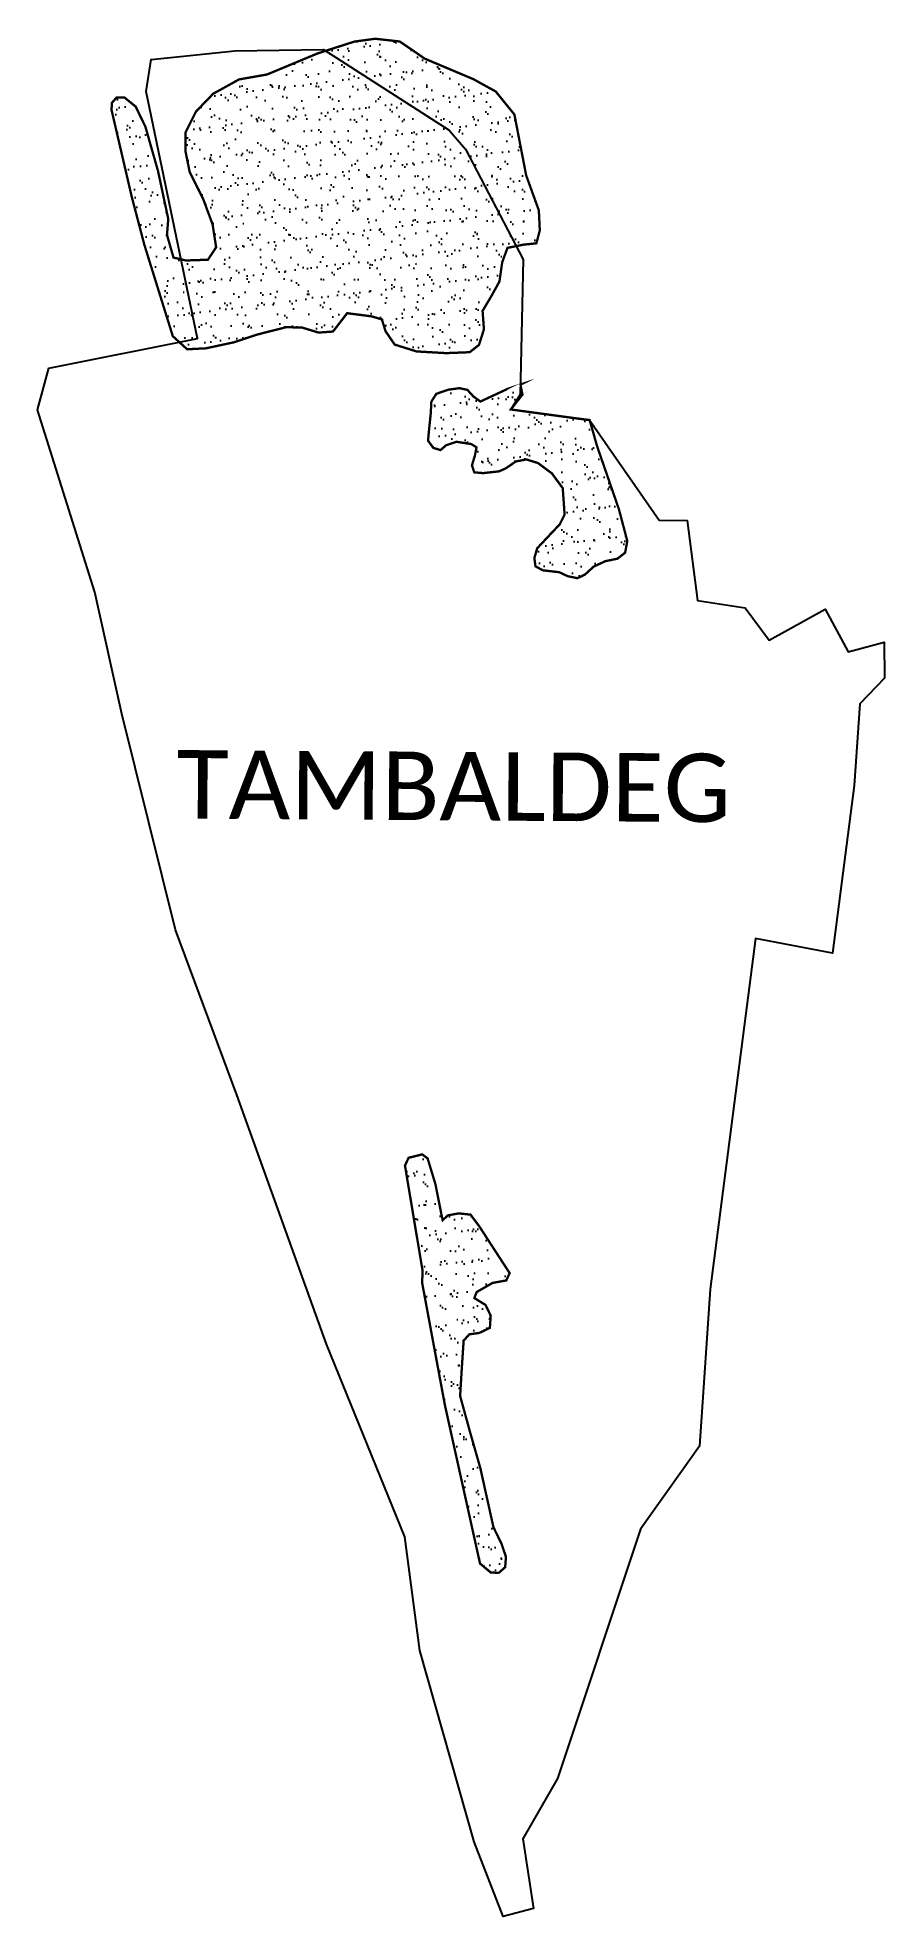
# Model space of a CAD drawing. Header units: metres. Extents: x 329589 to 330689, y 1799874 to 1802312.
import ezdxf

# ---------------------------------------------------------------- set-up
doc = ezdxf.new("R2010")
doc.units = ezdxf.units.M
doc.header["$MEASUREMENT"] = 0
for name, color, linetype in [('SAND DUNES', 42, 'Continuous'), ('village', 3, 'Continuous'), ('VILLAGE NAME', 250, 'Continuous')]:
    doc.layers.add(name, color=color, linetype=linetype)
doc.styles.get("Standard").update_dxf_attribs({"font": 'simplex.shx'})
pattern_1 = [(37.0481684452112, (320030.724642509, 1796406.906430779), (-0.7359225226194162, 29.67388485751952), [0, -23.40332421190162, 0, -26.17477050015313, 0, -25.02000121338166]), (7.048168445211191, (320030.724642509, 1796406.906430779), (27.59092940936808, 43.23613397915927), [0, -12.62547753536798, 0, -21.0937856383587, 0, -8.08338500740023]), (327.0481684452112, (320011.7870150695, 1796407.055775025), (47.94742158114143, -0.2909970284863185), [0, -7.698461911809738, 0, -27.71446288251505, 0, -36.18277098550576]), (317.0481684452112, (320011.7870150695, 1796407.055775025), (46.39024658403195, 13.14806896489037), [0, -3.849230955904869, 0, -18.16837011187098, 0, -20.78584716188629])]

msp = doc.modelspace()

# ---------------------------------------------------------------- hatches: boundary and pattern name
at = {"layer": 'SAND DUNES'}
h = msp.add_hatch(dxfattribs=at)
h.set_pattern_fill('AR-SAND', color=256, scale=0.6061781032921056, angle=-0.4518315547888089)
h.set_pattern_definition(pattern_1)
h.paths.add_polyline_path([(329711.4740232014, 1802106.170914463), (329685.3867684171, 1802218.307672074), (329685.7601990019, 1802227.602069862), (329691.8164579736, 1802234.452304412), (329702.3197567579, 1802234.369474224), (329716.634389605, 1802222.859873707), (329729.3508948423, 1802196.598279502), (329745.7044567813, 1802139.185803924), (329759.0192468921, 1802076.99870446), (329757.3653747668, 1802056.211915609), (329765.8362851762, 1802026.753595727), (329782.0129526329, 1802023.02705682), (329810.5313769323, 1802024.001813305), (329821.1623859813, 1802040.113313568), (329816.5949715999, 1802069.840790923), (329804.5465486299, 1802102.326445495), (329786.820027112, 1802137.856035993), (329781.3223176569, 1802165.059632669), (329781.5138829657, 1802189.351110439), (329794.9308490991, 1802216.237543996), (329817.3223043228, 1802239.454200016), (329851.0817822125, 1802258.08252355), (329887.1450698267, 1802264.396214289), (329952.5585686, 1802291.634959082), (330000.6988992828, 1802307.150715763), (330027.7381061655, 1802310.836390334), (330059.522029053, 1802307.286675895), (330077.4330942439, 1802295.148867603), (330091.7595523789, 1802285.138770641), (330155.1278077104, 1802258.421312937), (330184.2921553171, 1802242.355889596), (330208.5451432198, 1802212.413202935), (330223.7695634367, 1802133.595832066), (330240.2494340721, 1802088.008482829), (330241.4855186867, 1802062.086216296), (330237.0317422773, 1802045.326191593), (330220.21132805, 1802043.539368224), (330199.5307980907, 1802039.383710076), (330192.6611842477, 1802020.723301752), (330189.1033602777, 1801995.798558128), (330179.360325353, 1801978.120491683), (330167.1938849898, 1801957.582383689), (330168.9252458282, 1801933.575646539), (330162.5243467149, 1801913.471947554), (330150.4449384264, 1801903.969959421), (330119.7039458764, 1801902.772827851), (330081.3070492504, 1801904.995065255), (330053.046295512, 1801913.85542699), (330041.1787917507, 1801931.22403981), (330036.3905101281, 1801946.571330656), (330022.9765595951, 1801950.515984976), (329991.3169103792, 1801954.604562764), (329972.8820110776, 1801930.756858994), (329954.1448197315, 1801929.465028257), (329933.0673977185, 1801935.869465351), (329912.4247076423, 1801936.512096775), (329873.9332109721, 1801926.738556425), (329844.5646004792, 1801916.893071975), (329808.0088009934, 1801909.023701721), (329783.5097790288, 1801907.777309424), (329764.916380236, 1801924.719122541), (329727.919137751, 1802043.536709768)])
h = msp.add_hatch(dxfattribs=at)
h.set_pattern_fill('AR-SAND', color=256, scale=0.6061781032921056, angle=-0.4518315547888089)
h.set_pattern_definition(pattern_1)
h.paths.add_polyline_path([(330164.3064383339, 1801839.937360324), (330199.4926635517, 1801856.270895903), (330216.3387223811, 1801861.903828005), (330215.1624225932, 1801861.310031645), (330216.3387223811, 1801861.903828005), (330218.9314786083, 1801848.918253784), (330203.8333982934, 1801829.630622847), (330306.2840087497, 1801815.742491083), (330315.8971486227, 1801781.902780852), (330344.2624365783, 1801699.981582355), (330355.1199972638, 1801658.821371254), (330352.2810766067, 1801643.742804425), (330342.3301864579, 1801635.977795725), (330326.5901019583, 1801632.696261504), (330311.388090637, 1801625.626454559), (330300.3271694687, 1801615.496731138), (330290.4439227205, 1801610.655433308), (330277.7791527089, 1801613.214910284), (330266.6497289846, 1801618.411171629), (330245.4641900568, 1801620.848660794), (330235.8493711298, 1801626.032941947), (330234.4198825715, 1801636.828788443), (330238.1168209407, 1801649.47618624), (330251.4823629054, 1801663.750167528), (330267.3284515231, 1801680.464259796), (330273.6758201753, 1801693.090756004), (330271.2918607738, 1801727.451101581), (330257.2056549112, 1801746.633774013), (330239.1363110748, 1801760.096147572), (330224.026876025, 1801764.756173389), (330210.3746069566, 1801762.139314042), (330197.278019924, 1801753.160852945), (330188.4627035105, 1801749.294973743), (330167.8459763041, 1801747.035773601), (330156.3426975906, 1801748.034663953), (330153.3852492475, 1801757.139693118), (330157.1179991018, 1801769.521958719), (330159.3242812835, 1801780.402614584), (330152.6937625331, 1801784.693038044), (330133.2560549282, 1801787.697233874), (330119.8923691548, 1801783.261750271), (330112.5725602516, 1801776.962255523), (330103.2039488219, 1801779.760660106), (330096.3111055818, 1801789.199460945), (330097.9593184608, 1801806.139000711), (330099.9247607425, 1801824.892387227), (330100.6475446428, 1801839.720175713), (330107.089741104, 1801849.961989184), (330122.5808592188, 1801855.288869828), (330137.1370727119, 1801857.293127218), (330147.4191776334, 1801855.092992073), (330155.2279013852, 1801846.555142744)])
h = msp.add_hatch(dxfattribs=at)
h.set_pattern_fill('AR-SAND', color=256, scale=0.6061781032921056, angle=-0.4518315547888089)
h.set_pattern_definition(pattern_1)
h.paths.add_polyline_path([(330066.4032638924, 1800848.186015279), (330071.0689742481, 1800858.232725593), (330088.8382846816, 1800862.676012512), (330095.8294645247, 1800857.426324887), (330105.9621528315, 1800824.040291663), (330113.9015820056, 1800783.949194431), (330115.3773531467, 1800777.215231854), (330121.8524856266, 1800783.539309716), (330136.2441533771, 1800786.175894736), (330151.519326504, 1800784.527627118), (330163.0171873036, 1800769.158894639), (330202.2892678897, 1800708.653695359), (330197.9303328812, 1800699.113834412), (330180.1705870908, 1800695.892709604), (330159.5917303862, 1800684.138117853), (330156.4716677687, 1800676.218160996), (330171.0775437347, 1800667.241710372), (330177.6954857513, 1800653.439267409), (330176.6529506929, 1800637.558329032), (330162.8414275844, 1800630.944923801), (330149.9856959746, 1800629.212931251), (330142.5827255768, 1800621.021181526), (330140.145591417, 1800584.55579103), (330138.0316067808, 1800549.127393829), (330151.1101226755, 1800501.539471335), (330164.2070010633, 1800455.767716604), (330181.3329651124, 1800378.631334965), (330191.8653959926, 1800357.158992392), (330197.5420037345, 1800340.30839692), (330196.5187449169, 1800326.871781678), (330188.2058373605, 1800319.603877003), (330177.8129191538, 1800319.991405074), (330163.8401972523, 1800331.712906044), (330118.3018471843, 1800537.042544117), (330088.6629451855, 1800696.180997613), (330089.3321900722, 1800711.308002208)])

# ---------------------------------------------------------------- linework, layer by layer
at = {"layer": 'SAND DUNES', "const_width": 3.030890516460528, "flags": 128}
for points in [[(329711.4740232014, 1802106.170914463), (329685.3867684171, 1802218.307672074), (329685.7601990019, 1802227.602069862), (329691.8164579736, 1802234.452304412), (329702.3197567579, 1802234.369474224), (329716.634389605, 1802222.859873707), (329729.3508948423, 1802196.598279502), (329745.7044567813, 1802139.185803924), (329759.0192468921, 1802076.99870446), (329757.3653747668, 1802056.211915609), (329765.8362851762, 1802026.753595727), (329782.0129526329, 1802023.02705682), (329810.5313769323, 1802024.001813305), (329821.1623859813, 1802040.113313568), (329816.5949715999, 1802069.840790923), (329804.5465486299, 1802102.326445495), (329786.820027112, 1802137.856035993), (329781.3223176569, 1802165.059632669), (329781.5138829657, 1802189.351110439), (329794.9308490991, 1802216.237543996), (329817.3223043228, 1802239.454200016), (329851.0817822125, 1802258.08252355), (329887.1450698267, 1802264.396214289), (329952.5585686, 1802291.634959082), (330000.6988992828, 1802307.150715763), (330027.7381061655, 1802310.836390334), (330059.522029053, 1802307.286675895), (330077.4330942439, 1802295.148867603), (330091.7595523789, 1802285.138770641), (330155.1278077104, 1802258.421312937), (330184.2921553171, 1802242.355889596), (330208.5451432198, 1802212.413202935), (330223.7695634367, 1802133.595832066), (330240.2494340721, 1802088.008482829), (330241.4855186867, 1802062.086216296), (330237.0317422773, 1802045.326191593), (330220.21132805, 1802043.539368224), (330199.5307980907, 1802039.383710076), (330192.6611842477, 1802020.723301752), (330189.1033602777, 1801995.798558128), (330179.360325353, 1801978.120491683), (330167.1938849898, 1801957.582383689), (330168.9252458282, 1801933.575646539), (330162.5243467149, 1801913.471947554), (330150.4449384264, 1801903.969959421), (330119.7039458764, 1801902.772827851), (330081.3070492504, 1801904.995065255), (330053.046295512, 1801913.85542699), (330041.1787917507, 1801931.22403981), (330036.3905101281, 1801946.571330656), (330022.9765595951, 1801950.515984976), (329991.3169103792, 1801954.604562764), (329972.8820110776, 1801930.756858994), (329954.1448197315, 1801929.465028257), (329933.0673977185, 1801935.869465351), (329912.4247076423, 1801936.512096775), (329873.9332109721, 1801926.738556425), (329844.5646004792, 1801916.893071975), (329808.0088009934, 1801909.023701721), (329783.5097790288, 1801907.777309424), (329764.916380236, 1801924.719122541), (329727.919137751, 1802043.536709768)], [(330164.3064383339, 1801839.937360324), (330199.4926635517, 1801856.270895903), (330216.3387223811, 1801861.903828005), (330215.1624225932, 1801861.310031645), (330216.3387223811, 1801861.903828005), (330216.3387223811, 1801861.903828005), (330216.3387223811, 1801861.903828005), (330216.3387223811, 1801861.903828005), (330218.9314786083, 1801848.918253784), (330218.9314786083, 1801848.918253784), (330218.9314786083, 1801848.918253784), (330218.9314786083, 1801848.918253784), (330218.9314786083, 1801848.918253784), (330218.9314786083, 1801848.918253784), (330218.9314786083, 1801848.918253784), (330218.9314786083, 1801848.918253784), (330218.9314786083, 1801848.918253784), (330218.9314786083, 1801848.918253784), (330218.9314786083, 1801848.918253784), (330218.9314786083, 1801848.918253784), (330218.9314786083, 1801848.918253784), (330203.8333982934, 1801829.630622847), (330306.2840087497, 1801815.742491083), (330306.2840087497, 1801815.742491083), (330315.8971486227, 1801781.902780852), (330344.2624365783, 1801699.981582355), (330355.1199972638, 1801658.821371254), (330352.2810766067, 1801643.742804425), (330342.3301864579, 1801635.977795725), (330326.5901019583, 1801632.696261504), (330311.388090637, 1801625.626454559), (330300.3271694687, 1801615.496731138), (330290.4439227205, 1801610.655433308), (330277.7791527089, 1801613.214910284), (330266.6497289846, 1801618.411171629), (330245.4641900568, 1801620.848660794), (330235.8493711298, 1801626.032941947), (330234.4198825715, 1801636.828788443), (330238.1168209407, 1801649.47618624), (330251.4823629054, 1801663.750167528), (330267.3284515231, 1801680.464259796), (330273.6758201753, 1801693.090756004), (330271.2918607738, 1801727.451101581), (330257.2056549112, 1801746.633774013), (330239.1363110748, 1801760.096147572), (330224.026876025, 1801764.756173389), (330210.3746069566, 1801762.139314042), (330197.278019924, 1801753.160852945), (330188.4627035105, 1801749.294973743), (330167.8459763041, 1801747.035773601), (330156.3426975906, 1801748.034663953), (330153.3852492475, 1801757.139693118), (330157.1179991018, 1801769.521958719), (330159.3242812835, 1801780.402614584), (330152.6937625331, 1801784.693038044), (330133.2560549282, 1801787.697233874), (330119.8923691548, 1801783.261750271), (330112.5725602516, 1801776.962255523), (330103.2039488219, 1801779.760660106), (330096.3111055818, 1801789.199460945), (330097.9593184608, 1801806.139000711), (330099.9247607425, 1801824.892387227), (330100.6475446428, 1801839.720175713), (330107.089741104, 1801849.961989184), (330122.5808592188, 1801855.288869828), (330137.1370727119, 1801857.293127218), (330147.4191776334, 1801855.092992073), (330155.2279013852, 1801846.555142744)], [(330066.4032638924, 1800848.186015279), (330071.0689742481, 1800858.232725593), (330088.8382846816, 1800862.676012512), (330095.8294645247, 1800857.426324887), (330105.9621528315, 1800824.040291663), (330113.9015820056, 1800783.949194431), (330115.3773531467, 1800777.215231854), (330121.8524856266, 1800783.539309716), (330136.2441533771, 1800786.175894736), (330151.519326504, 1800784.527627118), (330163.0171873036, 1800769.158894639), (330202.2892678897, 1800708.653695359), (330197.9303328812, 1800699.113834412), (330180.1705870908, 1800695.892709604), (330159.5917303862, 1800684.138117853), (330156.4716677687, 1800676.218160996), (330171.0775437347, 1800667.241710372), (330177.6954857513, 1800653.439267409), (330176.6529506929, 1800637.558329032), (330162.8414275844, 1800630.944923801), (330149.9856959746, 1800629.212931251), (330142.5827255768, 1800621.021181526), (330140.145591417, 1800584.55579103), (330138.0316067808, 1800549.127393829), (330151.1101226755, 1800501.539471335), (330164.2070010633, 1800455.767716604), (330181.3329651124, 1800378.631334965), (330191.8653959926, 1800357.158992392), (330197.5420037345, 1800340.30839692), (330196.5187449169, 1800326.871781678), (330188.2058373605, 1800319.603877003), (330177.8129191538, 1800319.991405074), (330163.8401972523, 1800331.712906044), (330118.3018471843, 1800537.042544117), (330088.6629451855, 1800696.180997613), (330089.3321900722, 1800711.308002208)]]:
    msp.add_lwpolyline(points, close=True, dxfattribs=at)
at = {"layer": 'village', "color": 3, "true_color": 0x00ff00}
msp.add_polyline3d([(330689.0245731842, 1801480.834958057, 0), (330656.9027941049, 1801447.361794431, 0), (330649.8902851779, 1801341.433495917, 0), (330621.431678639, 1801123.918444598, 0), (330521.6184063459, 1801142.995643719, 0), (330462.6147712297, 1800687.697892788, 0), (330449.0007726802, 1800483.969880905, 0), (330372.3388840444, 1800376.145599035, 0), (330264.2616765372, 1800052.774146409, 0), (330219.3917110924, 1799974.357843607, 0), (330233.1398193642, 1799884.031832074, 0), (330193.7024250862, 1799873.597061267, 0), (330156.3233991358, 1799970.597074549, 0), (330085.6519989413, 1800218.692265744, 0), (330066.144268646, 1800366.378739476, 0), (329964.7075856095, 1800616.508141469, 0), (329847.9601392156, 1800940.076638647, 0), (329768.2310341842, 1801154.081376311, 0), (329698.6385884812, 1801434.49628572, 0), (329663.708191434, 1801592.448600182, 0), (329589.2876122273, 1801829.258296115, 0), (329603.8106616021, 1801883.282221753, 0), (329796.8423590315, 1801921.662885239, 0), (329730.3020876609, 1802242.479562958, 0), (329736.9664411809, 1802283.919263136, 0), (329845.3803251128, 1802295.180497977, 0), (329960.7726364119, 1802296.958591983, 0), (330123.6496124311, 1802191.973700099, 0), (330144.7899996181, 1802167.588404799, 0), (330219.9853358518, 1802024.32838371, 0), (330216.052082913, 1801849.136560888, 0), (330203.8333982934, 1801829.630622847, 0), (330305.7051232781, 1801816.574669862, 0), (330396.6326097875, 1801685.861552249, 0), (330433.0643188527, 1801685.640253592, 0), (330446.0880037884, 1801581.683204404, 0), (330508.116596131, 1801572.184945405, 0), (330539.3242350471, 1801530.227816567, 0), (330611.9875940031, 1801570.398591223, 0), (330641.7820990533, 1801514.991252079, 0), (330688.5709466629, 1801527.444253786, 0)], close=True, dxfattribs=at)

# ---------------------------------------------------------------- texts
at = {"layer": 'VILLAGE NAME', "insert": (329770.2582825668, 1801387.607449651), "char_height": 88.85925208130341, "attachment_point": 1, "rotation": 359.6139074393432}
msp.add_mtext_dynamic_manual_height_columns('{\\fCalibri|b0|i0|c0|p34;TAMBALDEG}', width=876.8448183393092, gutter_width=444.296260406517, heights=[0], dxfattribs=at)

doc.saveas('drawing.dxf')
